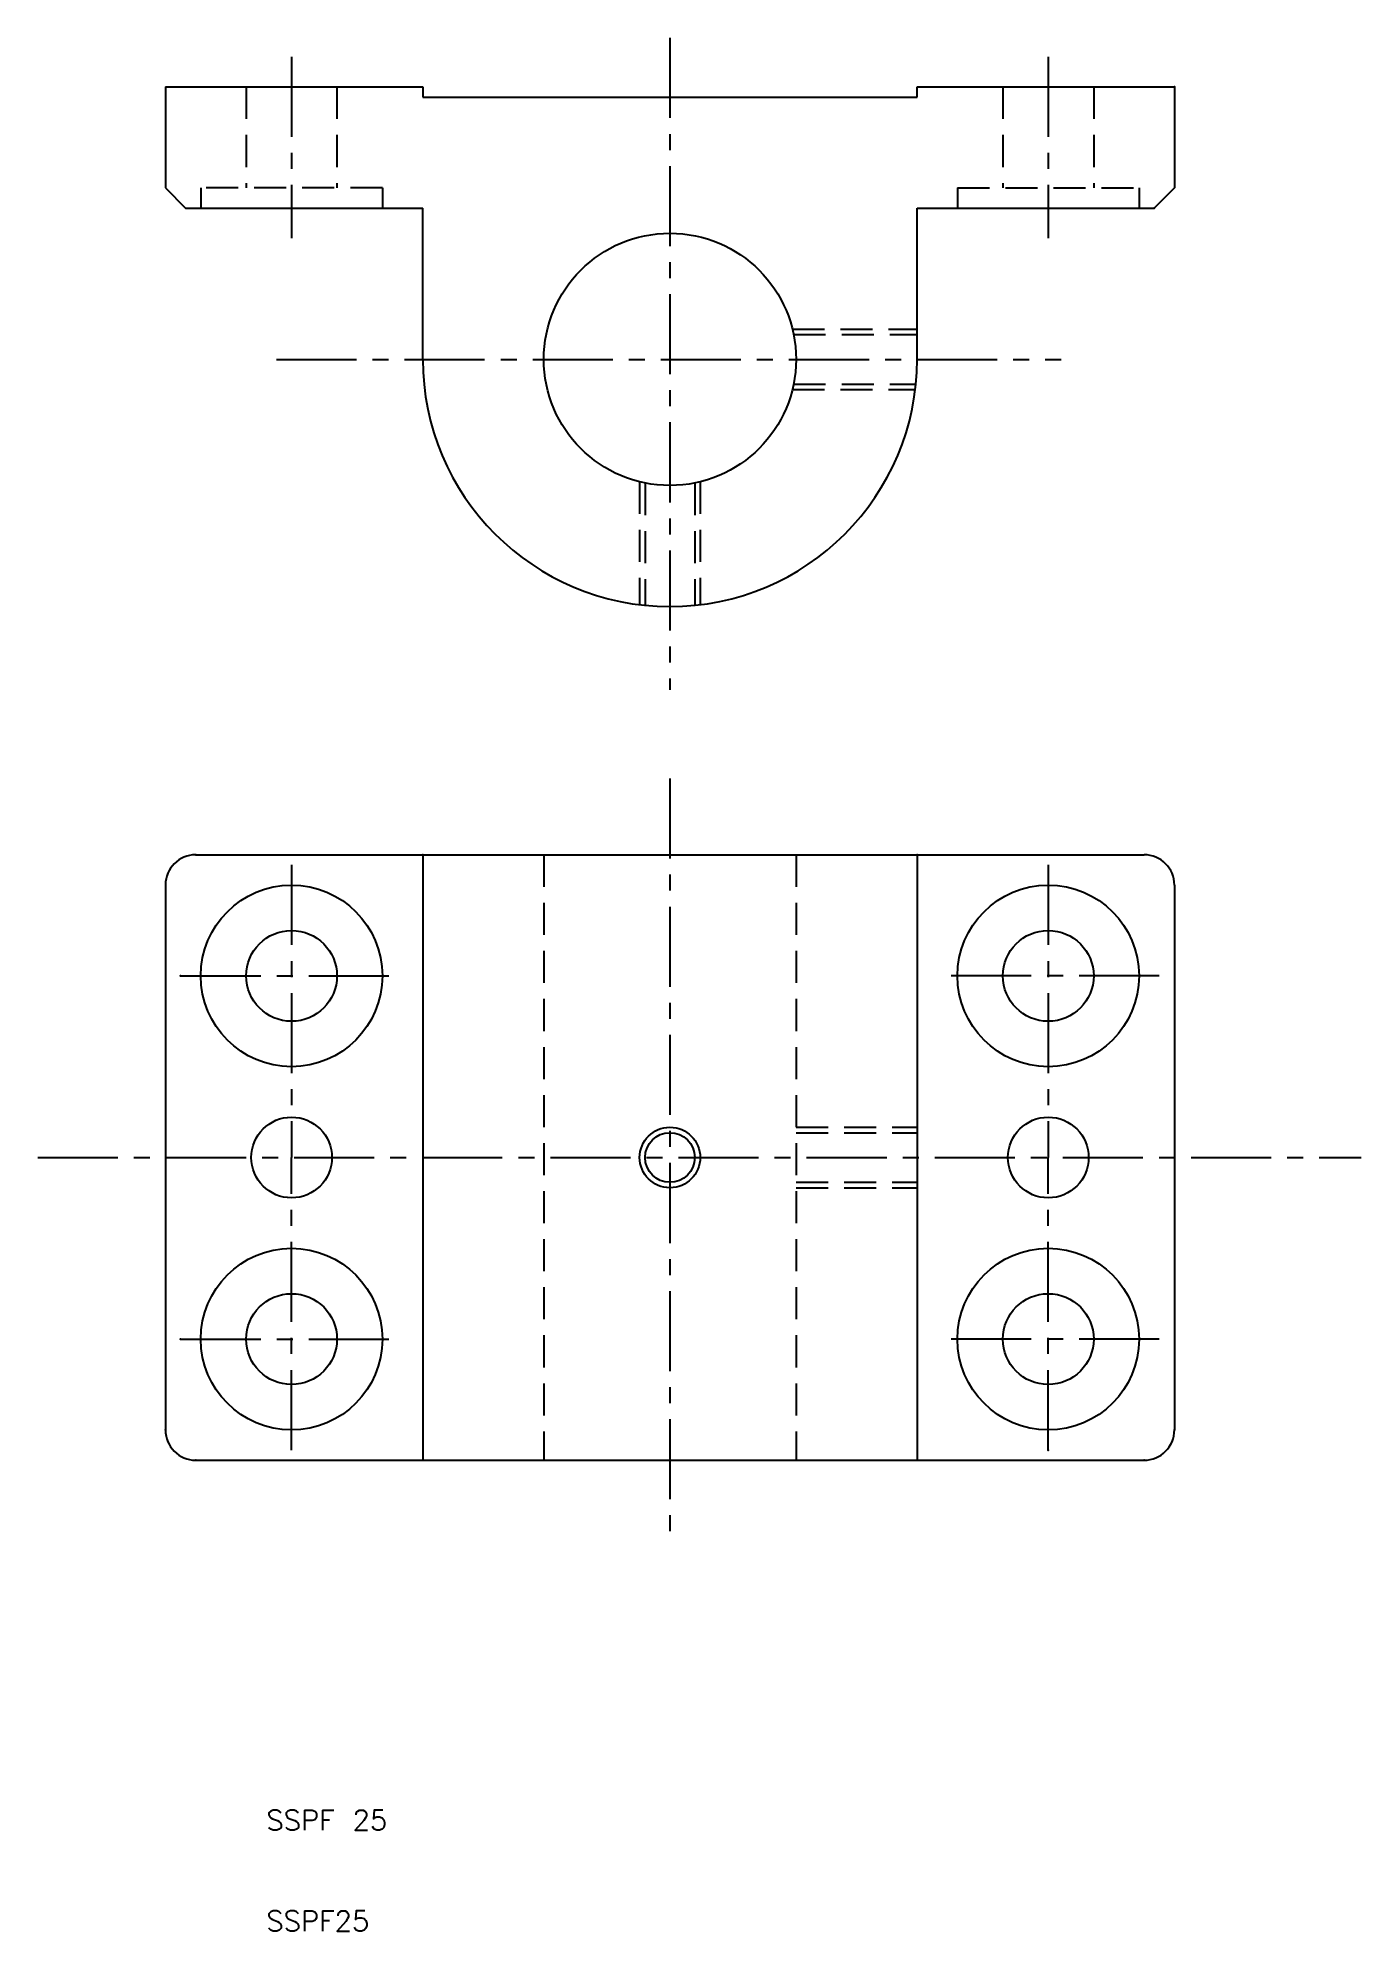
# Model space of a CAD drawing. Extents: x -13 to 119, y 10 to 198.
import ezdxf

# ---------------------------------------------------------------- set-up
doc = ezdxf.new("R2010")
doc.units = 0
doc.header["$LTSCALE"] = 0.25
doc.linetypes.add('CENTER', pattern=[50.8, 31.75, -6.35, 6.35, -6.35])
doc.linetypes.add('DASHED', pattern=[19.05, 12.7, -6.35])
doc.layers.get('0').update_dxf_attribs({"linetype": 'CONTINUOUS'})
doc.layers.add('CENTER', color=1, linetype='CENTER')
doc.styles.get("Standard").update_dxf_attribs({"font": 'txt.shx', "bigfont": 'extfont.shx'})

msp = doc.modelspace()

# ---------------------------------------------------------------- linework, layer by layer
for p, q in [((0, 192.79), (25.5, 192.79)), ((0, 192.79), (0, 182.79)), ((25.5, 192.79), (25.5, 191.79)), ((25.5, 191.79), (74.5, 191.79)), ((74.5, 191.79), (74.5, 192.79)), ((74.5, 192.79), (100, 192.79)), ((100, 192.79), (100, 182.79)), ((0, 182.79), (2, 180.79)), ((100, 182.79), (98, 180.79)), ((2, 180.79), (25.5, 180.79)), ((25.5, 165.79), (25.5, 180.79)), ((74.5, 180.79), (98, 180.79)), ((74.5, 165.79), (74.5, 180.79)), ((3, 116.68), (97, 116.68)), ((25.5, 116.68), (25.5, 56.68)), ((74.5, 116.68), (74.5, 56.68)), ((0, 113.68), (0, 59.68)), ((100, 113.68), (100, 59.68)), ((3, 56.68), (97, 56.68))]:
    msp.add_line(p, q)
at = {"color": 3, "linetype": 'DASHED'}
for p, q in [((8, 192.79), (8, 182.79)), ((17, 192.79), (17, 182.79)), ((83, 192.79), (83, 182.79)), ((92, 192.79), (92, 182.79)), ((3.5, 182.79), (3.5, 180.79)), ((21.5, 182.79), (3.5, 182.79)), ((21.5, 182.79), (21.5, 180.79)), ((78.5, 182.79), (96.5, 182.79)), ((78.5, 182.79), (78.5, 180.79)), ((96.5, 182.79), (96.5, 180.79)), ((62.13, 168.79), (74.5, 168.79)), ((62.26, 168.25), (74.5, 168.25)), ((62.26, 163.33), (74.38, 163.33)), ((62.13, 162.79), (74.32, 162.79)), ((47, 153.65), (47, 141.47)), ((47.54, 153.53), (47.54, 141.41)), ((52.46, 153.53), (52.46, 141.41)), ((53, 153.65), (53, 141.47)), ((37.5, 116.68), (37.5, 56.68)), ((62.5, 116.68), (62.5, 56.68)), ((62.5, 89.68), (74.5, 89.68)), ((62.5, 89.13), (74.5, 89.13)), ((62.5, 84.22), (74.5, 84.22)), ((62.5, 83.68), (74.5, 83.68))]:
    msp.add_line(p, q, dxfattribs=at)
for centre, radius in [((50, 165.79), 12.5), ((12.5, 104.68), 9), ((87.5, 104.68), 9), ((12.5, 104.68), 4.5), ((87.5, 104.68), 4.5), ((12.5, 86.68), 4), ((87.5, 86.68), 4), ((50, 86.68), 2.46), ((12.5, 68.68), 9), ((87.5, 68.68), 9), ((12.5, 68.68), 4.5), ((87.5, 68.68), 4.5)]:
    msp.add_circle(centre, radius)
at = {"color": 3}
msp.add_circle((50, 86.68), 3, dxfattribs=at)
for centre, radius, start, end in [((50, 165.79), 24.5, 180, 0), ((3, 113.68), 3, 90, 180), ((97, 113.68), 3, 0, 90), ((3, 59.68), 3, 180, 270), ((97, 59.68), 3, 270, 0)]:
    msp.add_arc(centre, radius, start, end)
for p in [(100, 192.79), (100, 192.79), (100, 192.79), (98, 180.79), (3, 116.68), (25.5, 116.68), (74.5, 116.68), (1.5, 104.68), (1.5, 68.68), (0, 59.68), (12.5, 59.68), (100, 59.68), (3, 56.68), (87.5, 57.68), (97, 56.68), (97, 56.68)]:
    msp.add_point(p)
at = {"color": 3, "linetype": 'DASHED'}
for p in [(3.5, 180.79), (3.5, 180.79), (21.5, 180.79), (78.5, 180.79), (96.5, 180.79), (96.5, 180.79)]:
    msp.add_point(p, dxfattribs=at)
at = {"layer": 'CENTER', "color": 1, "linetype": 'CENTER'}
for p, q in [((50, 197.65), (50, 133.02)), ((12.5, 195.79), (12.5, 177.79)), ((87.5, 195.79), (87.5, 177.79)), ((11, 165.79), (88.79, 165.79)), ((50, 124.24), (50, 49.46)), ((12.5, 115.68), (12.5, 86.68)), ((87.5, 115.68), (87.5, 86.68)), ((1.5, 104.68), (23.5, 104.68)), ((98.5, 104.68), (76.5, 104.68)), ((-12.65, 86.68), (118.51, 86.68)), ((12.5, 57.68), (12.5, 86.68)), ((87.5, 57.68), (87.5, 86.68)), ((1.5, 68.68), (23.5, 68.68)), ((98.5, 68.68), (76.5, 68.68))]:
    msp.add_line(p, q, dxfattribs=at)

# ---------------------------------------------------------------- texts
for s, p in [('SSPF 25', (10, 20)), ('SSPF25', (10, 10))]:
    msp.add_text(s, height=2).set_placement(p)

doc.saveas('drawing.dxf')
